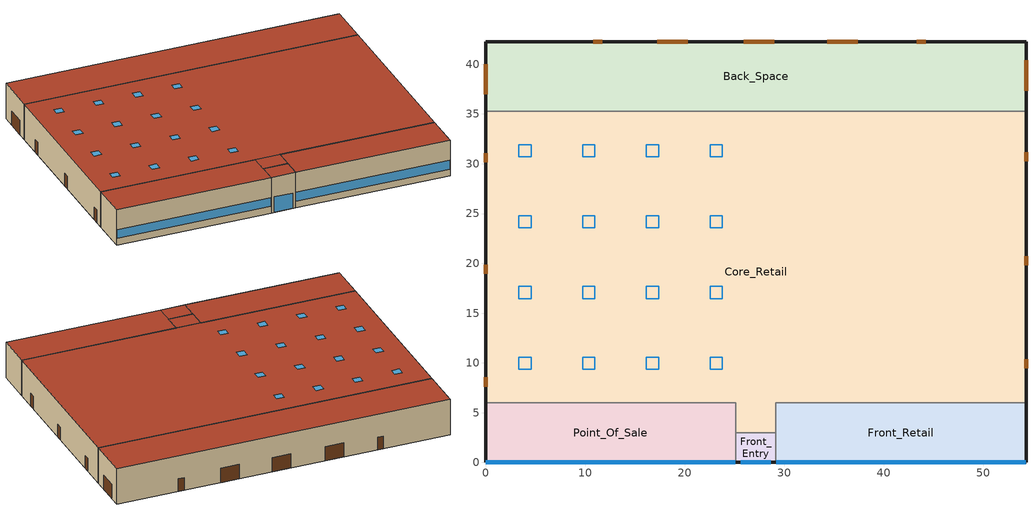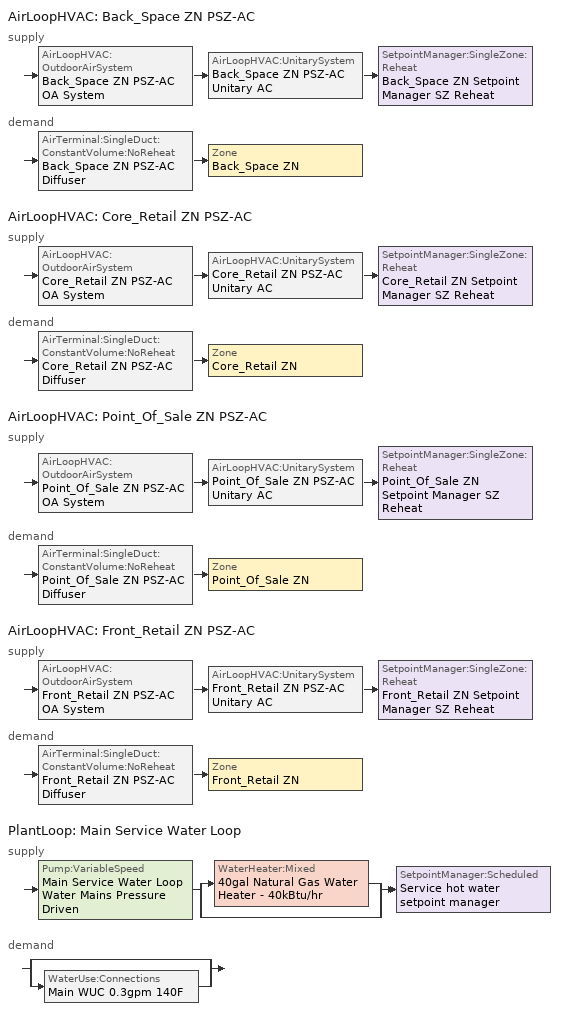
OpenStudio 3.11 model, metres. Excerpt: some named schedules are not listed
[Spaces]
Core_Retail
 floor ground (Foundation F 1.26W/m*K Perim 58.54m Area 1600.48m2): 54.27,35.27 54.27,6 29.14,6 29.14,3 25.14,3 25.14,6 0,6 0,35.27 z0
 wall outside: 54.27,6 54.27,35.27 / 0,35.27 0,6 z0:6.1
 wall to Back_Space: 54.27,35.27 0,35.27 z0:6.1
 wall to Front_Entry: 25.14,3 29.14,3 z0:6.1
 wall to Point_Of_Sale: 0,6 25.14,6 25.14,3 z0:6.1
 wall to Front_Retail: 29.14,3 29.14,6 54.27,6 z0:6.1
 door: 0,8.54 0,7.62 / 0,19.84 0,18.93 / 0,31.06 0,30.15 / 54.27,9.44 54.27,10.35 / 54.27,19.81 54.27,20.72 / 54.27,30.23 54.27,31.15 z0:2.13
 roof outside: 0,35.27 0,6 54.27,6 54.27,35.27 z6.1; 25.14,6 25.14,3 29.14,3 29.14,6 z6.1
 skylight: 23.78,16.46 23.78,17.68 22.56,17.68 22.56,16.46 z6.1; 4.57,30.7 4.57,31.92 3.35,31.92 3.35,30.7 z6.1; 4.57,9.35 4.57,10.57 3.35,10.57 3.35,9.35 z6.1; 4.57,16.46 4.57,17.68 3.35,17.68 3.35,16.46 z6.1; 17.37,16.46 17.37,17.68 16.15,17.68 16.15,16.46 z6.1; 17.37,30.7 17.37,31.92 16.15,31.92 16.15,30.7 z6.1; 17.37,23.58 17.37,24.8 16.15,24.8 16.15,23.58 z6.1; 4.57,23.58 4.57,24.8 3.35,24.8 3.35,23.58 z6.1; 17.37,9.35 17.37,10.57 16.15,10.57 16.15,9.35 z6.1; 10.97,23.58 10.97,24.8 9.75,24.8 9.75,23.58 z6.1; 10.97,9.35 10.97,10.57 9.75,10.57 9.75,9.35 z6.1; 23.78,23.58 23.78,24.8 22.56,24.8 22.56,23.58 z6.1; 23.78,30.7 23.78,31.92 22.56,31.92 22.56,30.7 z6.1; 10.97,16.46 10.97,17.68 9.75,17.68 9.75,16.46 z6.1; 23.78,9.35 23.78,10.57 22.56,10.57 22.56,9.35 z6.1; 10.97,30.7 10.97,31.92 9.75,31.92 9.75,30.7 z6.1
Back_Space
 floor ground (Foundation F 1.26W/m*K Perim 68.27m Area 379.89m2): 54.27,42.27 54.27,35.27 0,35.27 0,42.27 z0
 wall outside: 54.27,35.27 54.27,42.27 0,42.27 0,35.27 z0:6.1
 door: 44.21,42.27 43.3,42.27 / 11.75,42.27 10.83,42.27 z0:2.13; 54.27,37.32 54.27,40.36 / 37.36,42.27 34.31,42.27 / 28.98,42.27 25.93,42.27 / 20.31,42.27 17.26,42.27 / 0,40.01 0,36.96 z0:2.44
 roof outside: 54.27,35.27 54.27,42.27 0,42.27 0,35.27 z6.1
Front_Retail
 floor ground (Foundation F 1.26W/m*K Perim 31.14m Area 150.81m2): 54.27,6 54.27,0 29.14,0 29.14,6 z0
 wall outside: 29.14,0 54.27,0 54.27,6 z0:6.1
 wall to Front_Entry: 29.14,3 29.14,0 z0:6.1
 window: 29.19,0 54.22,0 z1.14:2.66
 roof outside: 54.27,0 54.27,6 29.14,6 29.14,0 z6.1
Point_Of_Sale
 floor ground (Foundation F 1.26W/m*K Perim 31.14m Area 150.81m2): 25.14,6 25.14,0 0,0 0,6 z0
 wall outside: 0,6 0,0 25.14,0 z0:6.1
 wall to Front_Entry: 25.14,0 25.14,3 z0:6.1
 window: 0.05,0 25.09,0 z1.14:2.66
 roof outside: 25.14,0 25.14,6 0,6 0,0 z6.1
Front_Entry
 floor ground (Foundation F 1.26W/m*K Perim 4.0m Area 12.0m2): 29.14,3 29.14,0 25.14,0 25.14,3 z0
 wall outside: 25.14,0 29.14,0 z0:6.1
 window: 25.64,0 28.64,0 z0.05:2.66
 roof outside: 29.14,0 29.14,3 25.14,3 25.14,0 z6.1
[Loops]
AirLoopHVAC 'Back_Space ZN PSZ-AC'
 supply: AirLoopHVAC:OutdoorAirSystem 'Back_Space ZN PSZ-AC OA System' > AirLoopHVAC:UnitarySystem 'Back_Space ZN PSZ-AC Unitary AC' > SetpointManager:SingleZone:Reheat 'Back_Space ZN Setpoint Manager SZ Reheat'
 demand: AirTerminal:SingleDuct:ConstantVolume:NoReheat 'Back_Space ZN PSZ-AC Diffuser' > Zone 'Back_Space ZN'
AirLoopHVAC 'Core_Retail ZN PSZ-AC'
 supply: AirLoopHVAC:OutdoorAirSystem 'Core_Retail ZN PSZ-AC OA System' > AirLoopHVAC:UnitarySystem 'Core_Retail ZN PSZ-AC Unitary AC' > SetpointManager:SingleZone:Reheat 'Core_Retail ZN Setpoint Manager SZ Reheat'
 demand: AirTerminal:SingleDuct:ConstantVolume:NoReheat 'Core_Retail ZN PSZ-AC Diffuser' > Zone 'Core_Retail ZN'
AirLoopHVAC 'Point_Of_Sale ZN PSZ-AC'
 supply: AirLoopHVAC:OutdoorAirSystem 'Point_Of_Sale ZN PSZ-AC OA System' > AirLoopHVAC:UnitarySystem 'Point_Of_Sale ZN PSZ-AC Unitary AC' > SetpointManager:SingleZone:Reheat 'Point_Of_Sale ZN Setpoint Manager SZ Reheat'
 demand: AirTerminal:SingleDuct:ConstantVolume:NoReheat 'Point_Of_Sale ZN PSZ-AC Diffuser' > Zone 'Point_Of_Sale ZN'
AirLoopHVAC 'Front_Retail ZN PSZ-AC'
 supply: AirLoopHVAC:OutdoorAirSystem 'Front_Retail ZN PSZ-AC OA System' > AirLoopHVAC:UnitarySystem 'Front_Retail ZN PSZ-AC Unitary AC' > SetpointManager:SingleZone:Reheat 'Front_Retail ZN Setpoint Manager SZ Reheat'
 demand: AirTerminal:SingleDuct:ConstantVolume:NoReheat 'Front_Retail ZN PSZ-AC Diffuser' > Zone 'Front_Retail ZN'
PlantLoop 'Main Service Water Loop'
 supply: Pump:VariableSpeed 'Main Service Water Loop Water Mains Pressure Driven' > split
  | WaterHeater:Mixed '40gal Natural Gas Water Heater - 40kBtu/hr'
  | bypass
  join > SetpointManager:Scheduled 'Service hot water setpoint manager'
 demand: split
  | bypass
  | WaterUse:Connections 'Main WUC 0.3gpm 140F'
[Site]
Denver-Aurora-Buckley AFB_CO_USA: Latitude {deg}=39.72; Longitude {deg}=-104.75; Time Zone {hr}=-7; Elevation {m}=1726; Terrain=City
[Building]
-RetailStandalone-ASHRAE 169-2013-5B created: 2026-02-20 09:49:48 -0700: North Axis {deg}=0; Default Construction Set=90.1-2010 - Retail - ASHRAE 169-2013-5B; Standards Number of Stories=1; Standards Number of Above Ground Stories=1; Standards Building Type=RetailStandalone
[SizingPeriod:DesignDay] Barometric Pressure {Pa}=82237; Rain Indicator=No; Snow Indicator=No; Day of Month=21; Daylight Saving Time Indicator=No; Humidity Condition Type=Wetbulb; Dry-Bulb Temperature Range Modifier Type=DefaultMultipliers
Name | Maximum Dry-Bulb Temperature {C} | Daily Dry-Bulb Temperature Range {deltaC} | Wind Speed {m/s} | Wind Direction {deg} | Month | Day Type | Wetbulb or DewPoint at Maximum Dry-Bulb {C} | Solar Model Indicator | ASHRAE Clear Sky Optical Depth for Beam Irradiance | ASHRAE Clear Sky Optical Depth for Diffuse Irradiance | Sky Clearness
Denver-Aurora-Buckley.AFB_CO_USA Ann Clg .4% Condns DB=>MWB | 33.9 | 14.8 | 3.6 | 30 | 7 | SummerDesignDay | 15 | ASHRAETau | 0.423 | 2.02
Denver-Aurora-Buckley.AFB_CO_USA Ann Clg .4% Condns WB=>MDB | 26.3 | 14.8 | 3.6 | 30 | 7 | SummerDesignDay | 17.9 | ASHRAETau | 0.423 | 2.02
Denver-Aurora-Buckley.AFB_CO_USA Ann Htg 99.6% Condns DB | -17.9 | 0 | 2.5 | 180 | 12 | WinterDesignDay | -17.9 | ASHRAEClearSky |  |  | 0
[ClimateZones]
Climate Zone Institution Name 1=ASHRAE; Climate Zone Document Name 1=ANSI/ASHRAE Standard 169; Climate Zone Document Year 1=2006; Climate Zone Value 1=5B
[Site:WaterMainsTemperature]
Calculation Method=Correlation; Annual Average Outdoor Air Temperature {C}=9.95; Maximum Difference In Monthly Average Outdoor Air Temperatures {deltaC}=23.7; Temperature Multiplier=1; Temperature Offset {deltaC}=0
[Site:GroundTemperature:Shallow]
-0.7, 1.3, 5.2, 8.9, 16, 19.7, 20.7, 18.8, 14.5, 9.1, 3.7, 0.2
[Site:GroundTemperature:Deep]
4.9, 4.6, 5.6, 7, 10.5, 13.2, 14.9, 15.4, 14.3, 12.1, 9.2, 6.7
[Site:GroundTemperature:FCfactorMethod]
January Ground Temperature {C}=7.1; February Ground Temperature {C}=3; March Ground Temperature {C}=-1; April Ground Temperature {C}=0.8; May Ground Temperature {C}=-0.2; June Ground Temperature {C}=4.8; July Ground Temperature {C}=6.1; August Ground Temperature {C}=13.7; September Ground Temperature {C}=22.2; October Ground Temperature {C}=22.7; November Ground Temperature {C}=21.7; December Ground Temperature {C}=18.5
[Material:NoMass] Thermal Absorptance=0.9; Solar Absorptance=0.7
Name | Roughness | Thermal Resistance {m2-K/W} | Visible Absorptance
CP02 CARPET PAD | VeryRough | 0.21648 | 0.8
Typical Insulation R-10.94 | Smooth | 1.92744 | 0.7
Typical Carpet Pad | Smooth | 0.21648 | 0.8
Typical Insulation R-8.72 | Smooth | 1.53614 | 0.7
Typical Insulation R-19.72 | Smooth | 3.4722 | 0.7
Typical Insulation R-0.58 | Smooth | 0.101875 | 0.7
Typical Insulation R-1.15 | Smooth | 0.202527 | 0.7
[Material]
Name | Roughness | Thickness {m} | Conductivity {W/m-K} | Density {kg/m3} | Specific Heat {J/kg-K} | Thermal Absorptance | Solar Absorptance | Visible Absorptance
100mm Normalweight concrete floor | MediumSmooth | 0.1016 | 2.31 | 2322 | 832
G01 13mm gypsum board | Smooth | 0.0127 | 0.16 | 800 | 1090 | 0.9 | 0.7 | 0.5
4 in. Normalweight Concrete Floor | MediumRough | 0.1016 | 2.31 | 2322 | 832 | 0.9 | 0.7 | 0.7
1IN Stucco | Smooth | 0.0253 | 0.6918 | 1858 | 837 | 0.9 | 0.7 | 0.92
8IN CONCRETE HW RefBldg | Rough | 0.2032 | 1.311 | 2240 | 836.8 | 0.9 | 0.7 | 0.7
1/2IN Gypsum | Smooth | 0.0127 | 0.16 | 784.9 | 830 | 0.9 | 0.4 | 0.4
Roof Membrane | VeryRough | 0.0095 | 0.16 | 1121.29 | 1460 | 0.9 | 0.7 | 0.7
Metal Roof Surface; F08 Metal surface | Smooth | 0.0008 | 45.28 | 7824 | 500 | 0.9 | 0.7 | 0.7
6 in. Normalweight Concrete Floor | MediumRough | 0.1524 | 2.31 | 2322 | 832 | 0.9 | 0.7 | 0.7
8 in. Concrete Block Basement Wall | MediumRough | 0.2032 | 1.326 | 1842 | 912 | 0.9 | 0.7 | 0.7
G05 25mm wood | MediumSmooth | 0.0254 | 0.15 | 608 | 1630 | 0.9 | 0.5 | 0.5
Std Wood 6inch | MediumSmooth | 0.15 | 0.12 | 540 | 1210 | 0.9 | 0.7 | 0.7
[Construction]
Typical Insulated Exterior Mass Floor R-13.51: Typical Insulation R-10.94, 4 in. Normalweight Concrete Floor, Typical Carpet Pad
Typical Insulated Exterior Mass Wall R-11.11: 1IN Stucco, 8IN CONCRETE HW RefBldg, Typical Insulation R-8.72, 1/2IN Gypsum
Typical IEAD Roof R-20.83: Roof Membrane, Typical Insulation R-19.72, Metal Roof Surface
Typical Interior Floor: 100mm Normalweight concrete floor, CP02 CARPET PAD
Typical Interior Wall: G01 13mm gypsum board, G01 13mm gypsum board
Typical Interior Ceiling: CP02 CARPET PAD, 100mm Normalweight concrete floor
Typical Insulated Carpeted 6in Slab Floor: 6 in. Normalweight Concrete Floor, Typical Carpet Pad
Typical Insulated Basement Mass Wall: 8 in. Concrete Block Basement Wall
U 0.55 SHGC 0.4 Simple Glazing: U 0.55 SHGC 0.4 Simple Glazing
Typical Insulated Metal Door R-1.43: F08 Metal surface, Typical Insulation R-0.58
U 0.8 SHGC 0.4 Simple Glazing: U 0.8 SHGC 0.4 Simple Glazing
Typical Overhead Door R-2.0: Typical Insulation R-1.15
U 1.17 SHGC 0.49 Simple Glazing: U 1.17 SHGC 0.49 Simple Glazing
Typical Interior Window: Clear 3mm
Typical Interior Door; Typical Interior Partition: G05 25mm wood
InteriorFurnishings: Std Wood 6inch
[Construction:FfactorGroundFloor] F-Factor {W/m-K}=1.26344
Name | Area {m2} | PerimeterExposed {m}
Foundation F 1.26W/m*K Perim 4.0m Area 12.0m2 | 12 | 4
Foundation F 1.26W/m*K Perim 31.14m Area 150.81m2 | 150.81 | 31.135
Foundation F 1.26W/m*K Perim 68.27m Area 379.89m2 | 379.89 | 68.27
Foundation F 1.26W/m*K Perim 58.54m Area 1600.48m2 | 1600.48 | 58.54
[DefaultConstructionSet]
90.1-2010 - Retail - ASHRAE 169-2013-5B: Default Exterior Surface Constructions=Default Surface Constructions 1; Default Interior Surface Constructions=Default Surface Constructions 2; Default Ground Contact Surface Constructions=Default Surface Constructions 3; Default Exterior SubSurface Constructions=Default Sub Surface Constructions 1; Default Interior SubSurface Constructions=Default Sub Surface Constructions 2; Interior Partition Construction=Typical Interior Partition
[DefaultSurfaceConstructions]
Name | Floor Construction | Wall Construction | Roof Ceiling Construction
Default Surface Constructions 1 | Typical Insulated Exterior Mass Floor R-13.51 | Typical Insulated Exterior Mass Wall R-11.11 | Typical IEAD Roof R-20.83
Default Surface Constructions 2 | Typical Interior Floor | Typical Interior Wall | Typical Interior Ceiling
Default Surface Constructions 3 | Typical Insulated Carpeted 6in Slab Floor | Typical Insulated Basement Mass Wall
[DefaultSubSurfaceConstructions]
Name | Fixed Window Construction | Operable Window Construction | Door Construction | Glass Door Construction | Overhead Door Construction | Skylight Construction | Tubular Daylight Dome Construction | Tubular Daylight Diffuser Construction
Default Sub Surface Constructions 1 | U 0.55 SHGC 0.4 Simple Glazing | U 0.55 SHGC 0.4 Simple Glazing | Typical Insulated Metal Door R-1.43 | U 0.8 SHGC 0.4 Simple Glazing | Typical Overhead Door R-2.0 | U 1.17 SHGC 0.49 Simple Glazing | Typical Interior Window | Typical Interior Window
Default Sub Surface Constructions 2 | Typical Interior Window | Typical Interior Window | Typical Interior Door
[WindowMaterial:SimpleGlazingSystem] Visible Transmittance=0.81
Name | U-Factor {W/m2-K} | Solar Heat Gain Coefficient
U 0.55 SHGC 0.4 Simple Glazing | 3.12304 | 0.4
U 0.8 SHGC 0.4 Simple Glazing | 4.54261 | 0.4
U 1.17 SHGC 0.49 Simple Glazing | 6.64357 | 0.49
[WindowMaterial:Glazing]
Clear 3mm: Optical Data Type=SpectralAverage; Thickness {m}=0.003; Solar Transmittance at Normal Incidence=0.837; Front Side Solar Reflectance at Normal Incidence=0.075; Back Side Solar Reflectance at Normal Incidence=0.075; Visible Transmittance at Normal Incidence=0.898; Front Side Visible Reflectance at Normal Incidence=0.081; Back Side Visible Reflectance at Normal Incidence=0.081; Infrared Transmittance at Normal Incidence=0; Front Side Infrared Hemispherical Emissivity=0.84; Back Side Infrared Hemispherical Emissivity=0.84; Conductivity {W/m-K}=0.9; Dirt Correction Factor for Solar and Visible Transmittance=1; Solar Diffusing=No
[Space] Building Story=Building Story 1; Part of Total Floor Area=Yes
Name | Space Type | Thermal Zone
Core_Retail | Retail Retail | Core_Retail ZN
Back_Space | Retail Back_Space | Back_Space ZN
Front_Retail | Retail Retail | Front_Retail ZN
Point_Of_Sale | Retail Point_of_Sale | Point_Of_Sale ZN
Front_Entry | Retail Entry | Front_Entry ZN
[BuildingStory]
Building Story 1: Nominal Z Coordinate {m}=0
[SpaceType] Standards Building Type=Retail
Name | Default Schedule Set | Design Specification Outdoor Air Object | Standards Space Type
Retail Back_Space | Retail Back_Space Schedule Set | Retail Back_Space Ventilation | Back_Space
Retail Entry | Retail Entry Schedule Set | Retail Entry Ventilation | Entry
Retail Point_of_Sale | Retail Point_of_Sale Schedule Set | Retail Point_of_Sale Ventilation | Point_of_Sale
Retail Retail | Retail Retail Schedule Set | Retail Retail Ventilation | Retail
[People:Definition] Number of People Calculation Method=People/Area; People per Space Floor Area {person/m2}=0.161459; Fraction Radiant=0.3; Thermal Comfort Model Type 1=AdaptiveASH55
Retail Back_Space People Definition; Retail Point_of_Sale People Definition; Retail Retail People Definition
[People] Work Efficiency Schedule=Work Efficiency Schedule; Clothing Insulation Calculation Method=ClothingInsulationSchedule; Clothing Insulation Schedule=Clothing Schedule; Air Velocity Schedule=Air Velocity Schedule; Multiplier=1
Name | People Definition | Space or SpaceType
Retail Back_Space People | Retail Back_Space People Definition | Retail Back_Space
Retail Point_of_Sale People | Retail Point_of_Sale People Definition | Retail Point_of_Sale
Retail Retail People | Retail Retail People Definition | Retail Retail
[Lights:Definition] Design Level Calculation Method=Watts/Area; Fraction Radiant=0.7; Fraction Visible=0.2; Return Air Fraction=0
Name | Watts per Space Floor Area {W/m2}
Retail Back_Space Lights Definition | 6.78126
Retail Entry Lights Definition | 9.68752
Retail Point_of_Sale Lights Definition; Retail Retail Lights Definition | 18.0834
[Lights] Fraction Replaceable=1
Name | Lights Definition | Space or SpaceType
Retail Back_Space Lights | Retail Back_Space Lights Definition | Retail Back_Space
Retail Entry Lights | Retail Entry Lights Definition | Retail Entry
Retail Point_of_Sale Lights | Retail Point_of_Sale Lights Definition | Retail Point_of_Sale
Retail Retail Lights | Retail Retail Lights Definition | Retail Retail
[ElectricEquipment:Definition] Design Level Calculation Method=Watts/Area; Fraction Latent=0; Fraction Radiant=0.5; Fraction Lost=0
Name | Watts per Space Floor Area {W/m2}
Retail Back_Space Elec Equip Definition | 8.07293
Retail Entry Elec Equip Definition; Retail Retail Elec Equip Definition | 3.22917
Retail Point_of_Sale Elec Equip Definition | 21.5278
[ElectricEquipment]
Name | Electric Equipment Definition | Space or SpaceType
Retail Back_Space Elec Equip | Retail Back_Space Elec Equip Definition | Retail Back_Space
Retail Entry Elec Equip | Retail Entry Elec Equip Definition | Retail Entry
Retail Point_of_Sale Elec Equip | Retail Point_of_Sale Elec Equip Definition | Retail Point_of_Sale
Retail Retail Elec Equip | Retail Retail Elec Equip Definition | Retail Retail
[DesignSpecification:OutdoorAir] Outdoor Air Method=Sum; Outdoor Air Flow per Floor Area {m3/s-m2}=0.0006096
Name | Outdoor Air Flow per Person {m3/s-person}
Retail Back_Space Ventilation
Retail Entry Ventilation; Retail Point_of_Sale Ventilation; Retail Retail Ventilation | 0.00353961
[DefaultScheduleSet] Number of People Schedule=RetailStandalone BLDG_OCC_SCH_2010; People Activity Level Schedule=RetailStandalone ACTIVITY_SCH; Electric Equipment Schedule=RetailStandalone BLDG_EQUIP_SCH
Name | Lighting Schedule
Retail Back_Space Schedule Set | RetailStandalone BLDG_LIGHT_BACK_SCH
Retail Entry Schedule Set | RetailStandalone BLDG_LIGHT_ENTRY_SCH
Retail Point_of_Sale Schedule Set; Retail Retail Schedule Set | RetailStandalone BLDG_LIGHT_SCH
[ThermostatSetpoint:DualSetpoint] Heating Setpoint Temperature Schedule=RetailStandalone HTGSETP_SCH_NO_OPTIMUM
Name | Cooling Setpoint Temperature Schedule
Retail Back_Space Thermostat 1; Retail Retail Thermostat 1; Retail Retail Thermostat 2; Retail Point_of_Sale Thermostat 1 | RetailStandalone CLGSETP_SCH_NO_SETBACK
Retail Entry Thermostat 1 | RetailStandalone FRONT_ENTRY_COOLING
[SpaceInfiltration:DesignFlowRate] Velocity Term Coefficient=0; Density Basis=Outdoor
Name | Space or SpaceType | Schedule | Design Flow Rate Calculation Method | Flow per Exterior Surface Area {m3/s-m2} | Constant Term Coefficient | Temperature Term Coefficient | Velocity Squared Term Coefficient | Design Flow Rate {m3/s}
Front_Entry HVAC On Infiltration | Front_Entry | Infiltration HVAC On Schedule | Flow/ExteriorArea | 0.000570329 | -0.0441 | 0.0066 | 0.0376
Front_Entry HVAC Off Infiltration | Front_Entry | Infiltration HVAC Off Schedule | Flow/ExteriorArea | 0.000570329 | 0 | 0.01 | 0.0493
Point_Of_Sale HVAC On Infiltration | Point_Of_Sale | Infiltration HVAC On Schedule | Flow/ExteriorArea | 0.000570329 | -0.0441 | 0.0066 | 0.0376
Point_Of_Sale HVAC Off Infiltration | Point_Of_Sale | Infiltration HVAC Off Schedule | Flow/ExteriorArea | 0.000570329 | 0 | 0.01 | 0.0493
Front_Retail HVAC On Infiltration | Front_Retail | Infiltration HVAC On Schedule | Flow/ExteriorArea | 0.000570329 | -0.0441 | 0.0066 | 0.0376
Front_Retail HVAC Off Infiltration | Front_Retail | Infiltration HVAC Off Schedule | Flow/ExteriorArea | 0.000570329 | 0 | 0.01 | 0.0493
Back_Space HVAC On Infiltration | Back_Space | Infiltration HVAC On Schedule | Flow/ExteriorArea | 0.000570329 | -0.0441 | 0.0066 | 0.0376
Back_Space HVAC Off Infiltration | Back_Space | Infiltration HVAC Off Schedule | Flow/ExteriorArea | 0.000570329 | 0 | 0.01 | 0.0493
Core_Retail HVAC On Infiltration | Core_Retail | Infiltration HVAC On Schedule | Flow/ExteriorArea | 0.000570329 | -0.0441 | 0.0066 | 0.0376
Core_Retail HVAC Off Infiltration | Core_Retail | Infiltration HVAC Off Schedule | Flow/ExteriorArea | 0.000570329 | 0 | 0.01 | 0.0493
Entry door Infiltration | Front_Entry | RetailStandalone INFIL_Door_Opening_SCH_2013 | Flow/Space |  | 1 | 0 | 0 | 0.937287
[ThermalZone] Use Ideal Air Loads=No
Name | Thermostat
Back_Space ZN | Retail Back_Space Thermostat 1
Core_Retail ZN | Retail Retail Thermostat 1
Front_Entry ZN | Retail Entry Thermostat 1
Front_Retail ZN | Retail Retail Thermostat 2
Point_Of_Sale ZN | Retail Point_of_Sale Thermostat 1
[Sizing:Zone] Zone Cooling Design Supply Air Temperature Input Method=SupplyAirTemperature; Zone Cooling Design Supply Air Temperature Difference {deltaC}=11.11; Zone Heating Design Supply Air Temperature Input Method=SupplyAirTemperature; Zone Heating Design Supply Air Temperature {C}=50; Zone Heating Design Supply Air Temperature Difference {deltaC}=11.11; Zone Cooling Design Supply Air Humidity Ratio {kg-H2O/kg-air}=0.0085; Zone Heating Design Supply Air Humidity Ratio {kg-H2O/kg-air}=0.008; Cooling Design Air Flow Method=DesignDay; Heating Design Air Flow Method=DesignDay; Heating Maximum Air Flow Fraction=1; Account for Dedicated Outdoor Air System=No; Dedicated Outdoor Air System Control Strategy=NeutralSupplyAir; Dedicated Outdoor Air Low Setpoint Temperature for Design {C}=autosize; Dedicated Outdoor Air High Setpoint Temperature for Design {C}=autosize; Zone Load Sizing Method=Sensible Load Only No Latent Load; Zone Latent Cooling Design Supply Air Humidity Ratio Input Method=HumidityRatioDifference; Zone Cooling Design Supply Air Humidity Ratio Difference {kgWater/kgDryAir}=0.005; Zone Latent Heating Design Supply Air Humidity Ratio Input Method=HumidityRatioDifference; Zone Humidification Design Supply Air Humidity Ratio Difference {kgWater/kgDryAir}=0.005; Sizing Option=Coincident; Heating Coil Sizing Method=None; Maximum Heating Capacity To Cooling Load Sizing Ratio {W/W}=1
Name | Zone Cooling Design Supply Air Temperature {C}
Back_Space ZN; Core_Retail ZN; Front_Retail ZN; Point_Of_Sale ZN | 12.7778
Front_Entry ZN | 14
[Zone equipment]
Back_Space ZN: Back_Space ZN PSZ-AC Diffuser
Core_Retail ZN: Core_Retail ZN PSZ-AC Diffuser
Front_Entry ZN: Front_Entry ZN Unit Heater
Front_Retail ZN: Front_Retail ZN PSZ-AC Diffuser
Point_Of_Sale ZN: Point_Of_Sale ZN PSZ-AC Diffuser
[AirLoopHVAC] Availability Schedule=RetailStandalone HVACOperationSchd; Design Supply Air Flow Rate {m3/s}=autosize; Design Return Air Flow Fraction of Supply Air Flow=1
Back_Space ZN PSZ-AC; Core_Retail ZN PSZ-AC; Point_Of_Sale ZN PSZ-AC; Front_Retail ZN PSZ-AC
[Sizing:System] Type of Load to Size On=Sensible; Design Outdoor Air Flow Rate {m3/s}=Autosize; Central Heating Maximum System Air Flow Ratio=1; Preheat Design Temperature {C}=7.22222; Preheat Design Humidity Ratio {kg-H2O/kg-Air}=0.008; Precool Design Temperature {C}=12.7778; Precool Design Humidity Ratio {kg-H2O/kg-Air}=0.008; Central Cooling Design Supply Air Temperature {C}=12.7778; Central Heating Design Supply Air Temperature {C}=50; Sizing Option=Coincident; 100% Outdoor Air in Cooling=No; 100% Outdoor Air in Heating=No; Central Cooling Design Supply Air Humidity Ratio {kg-H2O/kg-Air}=0.0085; Central Heating Design Supply Air Humidity Ratio {kg-H2O/kg-Air}=0.008; Cooling Design Air Flow Method=DesignDay; Heating Design Air Flow Method=DesignDay; System Outdoor Air Method=ZoneSum; Zone Maximum Outdoor Air Fraction=1; Cooling Supply Air Flow Rate Per Floor Area {m3/s-m2}=0.00996765; Cooling Fraction of Autosized Cooling Supply Air Flow Rate=1; Cooling Supply Air Flow Rate Per Unit Cooling Capacity {m3/s-W}=3.94755e-05; Heating Supply Air Flow Rate Per Floor Area {m3/s-m2}=0.00996765; Heating Fraction of Autosized Heating Supply Air Flow Rate=1; Heating Fraction of Autosized Cooling Supply Air Flow Rate=1; Heating Supply Air Flow Rate Per Unit Heating Capacity {m3/s-W}=3.15882e-05; Cooling Design Capacity Method=CoolingDesignCapacity; Cooling Design Capacity {W}=autosize; Cooling Design Capacity Per Floor Area {W/m2}=234.7; Fraction of Autosized Cooling Design Capacity=1; Heating Design Capacity Method=HeatingDesignCapacity; Heating Design Capacity {W}=autosize; Heating Design Capacity Per Floor Area {W/m2}=157; Fraction of Autosized Heating Design Capacity=1; Central Cooling Capacity Control Method=OnOff; Occupant Diversity=autosize; Heating Coil Sizing Method=None; Maximum Heating Capacity To Cooling Capacity Sizing Ratio {W/W}=1
Back_Space ZN PSZ-AC; Core_Retail ZN PSZ-AC; Point_Of_Sale ZN PSZ-AC; Front_Retail ZN PSZ-AC
[SetpointManager:SingleZone:Reheat] Minimum Supply Air Temperature {C}=12.7778; Maximum Supply Air Temperature {C}=50
Name | Control Zone
Back_Space ZN Setpoint Manager SZ Reheat | Back_Space ZN
Core_Retail ZN Setpoint Manager SZ Reheat | Core_Retail ZN
Point_Of_Sale ZN Setpoint Manager SZ Reheat | Point_Of_Sale ZN
Front_Retail ZN Setpoint Manager SZ Reheat | Front_Retail ZN
[Coil:Heating:Gas] Gas Burner Efficiency=0.8; Nominal Capacity {W}=AutoSize; On Cycle Parasitic Electric Load {W}=0; Off Cycle Parasitic Gas Load {W}=0
Name | Availability Schedule
Back_Space ZN PSZ-AC Gas Htg Coil; Core_Retail ZN PSZ-AC Gas Htg Coil; Point_Of_Sale ZN PSZ-AC Gas Htg Coil; Front_Retail ZN PSZ-AC Gas Htg Coil | Always On Discrete
Front_Entry ZN UnitHeater Gas Htg Coil | RetailStandalone FrontEntry_FanSched
[Coil:Heating:Electric] Availability Schedule=Always Off Discrete; Efficiency=1; Nominal Capacity {W}=0
Back_Space ZN PSZ-AC No Heat; Core_Retail ZN PSZ-AC No Heat; Point_Of_Sale ZN PSZ-AC No Heat; Front_Retail ZN PSZ-AC No Heat
[Coil:Cooling:DX:TwoSpeed] Availability Schedule=Always On Discrete; Rated High Speed Total Cooling Capacity {W}=Autosize; Rated High Speed Sensible Heat Ratio=Autosize; Rated High Speed COP {W/W}=3; Rated High Speed Air Flow Rate {m3/s}=Autosize; Rated High Speed Evaporator Fan Power Per Volume Flow Rate 2017 {W/(m3/s)}=773.3; Rated High Speed Evaporator Fan Power Per Volume Flow Rate 2023 {W/(m3/s)}=934.4; Unit Internal Static Air Pressure {Pa}=773.3; Rated Low Speed Total Cooling Capacity {W}=Autosize; Rated Low Speed Sensible Heat Ratio=0.69; Rated Low Speed COP {W/W}=3; Rated Low Speed Air Flow Rate {m3/s}=Autosize; Rated Low Speed Evaporator Fan Power Per Volume Flow Rate 2017 {W/(m3/s)}=773.3; Rated Low Speed Evaporator Fan Power Per Volume Flow Rate 2023 {W/(m3/s)}=934.4; Condenser Type=AirCooled; Minimum Outdoor Dry-Bulb Temperature for Compressor Operation {C}=-25; High Speed Evaporative Condenser Effectiveness=0.9; High Speed Evaporative Condenser Air Flow Rate {m3/s}=Autosize; High Speed Evaporative Condenser Pump Rated Power Consumption {W}=Autosize; Low Speed Evaporative Condenser Effectiveness=0.9; Low Speed Evaporative Condenser Air Flow Rate {m3/s}=Autosize; Low Speed Evaporative Condenser Pump Rated Power Consumption {W}=Autosize; Basin Heater Capacity {W/K}=10; Basin Heater Setpoint Temperature {C}=2
Name | Total Cooling Capacity Function of Temperature Curve | Total Cooling Capacity Function of Flow Fraction Curve | Energy Input Ratio Function of Temperature Curve | Energy Input Ratio Function of Flow Fraction Curve | Part Load Fraction Correlation Curve | Low Speed Total Cooling Capacity Function of Temperature Curve | Low Speed Energy Input Ratio Function of Temperature Curve
Back_Space ZN PSZ-AC 2spd DX AC Clg Coil | Curve Biquadratic 5 | Curve Quadratic 4 | Curve Biquadratic 6 | Curve Quadratic 5 | Curve Quadratic 6 | Curve Biquadratic 7 | Curve Biquadratic 8
Core_Retail ZN PSZ-AC 2spd DX AC Clg Coil | Curve Biquadratic 13 | Curve Quadratic 10 | Curve Biquadratic 14 | Curve Quadratic 11 | Curve Quadratic 12 | Curve Biquadratic 15 | Curve Biquadratic 16
Point_Of_Sale ZN PSZ-AC 2spd DX AC Clg Coil | Curve Biquadratic 21 | Curve Quadratic 16 | Curve Biquadratic 22 | Curve Quadratic 17 | Curve Quadratic 18 | Curve Biquadratic 23 | Curve Biquadratic 24
Front_Retail ZN PSZ-AC 2spd DX AC Clg Coil | Curve Biquadratic 29 | Curve Quadratic 22 | Curve Biquadratic 30 | Curve Quadratic 23 | Curve Quadratic 24 | Curve Biquadratic 31 | Curve Biquadratic 32
[Fan:OnOff] Availability Schedule=Always On Discrete; Fan Total Efficiency=0.54; Pressure Rise {Pa}=622.722; Maximum Flow Rate {m3/s}=autosize; Motor Efficiency=0.9; Motor In Airstream Fraction=1
Name | Fan Power Ratio Function of Speed Ratio Curve | Fan Efficiency Ratio Function of Speed Ratio Curve
Back_Space ZN PSZ-AC Fan | Fan On Off Power Curve | Fan On Off Efficiency Curve
Core_Retail ZN PSZ-AC Fan | Fan On Off Power Curve 1 | Fan On Off Efficiency Curve 1
Point_Of_Sale ZN PSZ-AC Fan | Fan On Off Power Curve 2 | Fan On Off Efficiency Curve 2
Front_Retail ZN PSZ-AC Fan | Fan On Off Power Curve 3 | Fan On Off Efficiency Curve 3
[AirLoopHVAC:UnitarySystem] Control Type=Load; Dehumidification Control Type=None; Availability Schedule=RetailStandalone HVACOperationSchd; Fan Placement=DrawThrough; Supply Air Fan Operating Mode Schedule=RetailStandalone HVACOperationSchd; DX Heating Coil Sizing Ratio=1; Use DOAS DX Cooling Coil=No; DOAS DX Cooling Coil Leaving Minimum Air Temperature {C}=2; Latent Load Control=SensibleOnlyLoadControl; Supply Air Flow Rate Method During Cooling Operation=SupplyAirFlowRate; Supply Air Flow Rate During Cooling Operation {m3/s}=Autosize; Supply Air Flow Rate Method During Heating Operation=SupplyAirFlowRate; Supply Air Flow Rate During Heating Operation {m3/s}=Autosize; Supply Air Flow Rate Method When No Cooling or Heating is Required=None; No Load Supply Air Flow Rate Control Set To Low Speed=Yes; Maximum Supply Air Temperature {C}=80; Maximum Outdoor Dry-Bulb Temperature for Supplemental Heater Operation {C}=21; Ancilliary On-Cycle Electric Power {W}=0; Ancilliary Off-Cycle Electric Power {W}=0
Name | Controlling Zone or Thermostat Location | Supply Fan | Heating Coil | Cooling Coil | Supplemental Heating Coil
Back_Space ZN PSZ-AC Unitary AC | Back_Space ZN | Back_Space ZN PSZ-AC Fan | Back_Space ZN PSZ-AC Gas Htg Coil | Back_Space ZN PSZ-AC 2spd DX AC Clg Coil | Back_Space ZN PSZ-AC No Heat
Core_Retail ZN PSZ-AC Unitary AC | Core_Retail ZN | Core_Retail ZN PSZ-AC Fan | Core_Retail ZN PSZ-AC Gas Htg Coil | Core_Retail ZN PSZ-AC 2spd DX AC Clg Coil | Core_Retail ZN PSZ-AC No Heat
Point_Of_Sale ZN PSZ-AC Unitary AC | Point_Of_Sale ZN | Point_Of_Sale ZN PSZ-AC Fan | Point_Of_Sale ZN PSZ-AC Gas Htg Coil | Point_Of_Sale ZN PSZ-AC 2spd DX AC Clg Coil | Point_Of_Sale ZN PSZ-AC No Heat
Front_Retail ZN PSZ-AC Unitary AC | Front_Retail ZN | Front_Retail ZN PSZ-AC Fan | Front_Retail ZN PSZ-AC Gas Htg Coil | Front_Retail ZN PSZ-AC 2spd DX AC Clg Coil | Front_Retail ZN PSZ-AC No Heat
[Controller:OutdoorAir] Minimum Outdoor Air Flow Rate {m3/s}=autosize; Maximum Outdoor Air Flow Rate {m3/s}=Autosize; Economizer Control Type=NoEconomizer; Economizer Control Action Type=ModulateFlow; Economizer Maximum Limit Dry-Bulb Temperature {C}=28; Economizer Maximum Limit Enthalpy {J/kg}=64000; Lockout Type=NoLockout; Minimum Limit Type=FixedMinimum; Minimum Outdoor Air Schedule=RetailStandalone MinOA_MotorizedDamper_Sched; High Humidity Control=No; High Humidity Outdoor Air Flow Ratio=1; Control High Indoor Humidity Based on Outdoor Humidity Ratio=Yes; Heat Recovery Bypass Control Type=BypassWhenWithinEconomizerLimits; Economizer Operation Staging=InterlockedWithMechanicalCooling
Name | Controller Mechanical Ventilation
Back_Space ZN PSZ-AC OA System Controller | Controller Mechanical Ventilation 1
Core_Retail ZN PSZ-AC OA System Controller | Controller Mechanical Ventilation 2
Point_Of_Sale ZN PSZ-AC OA System Controller | Controller Mechanical Ventilation 3
Front_Retail ZN PSZ-AC OA System Controller | Controller Mechanical Ventilation 4
[Controller:MechanicalVentilation] Availability Schedule=Always On Discrete
Controller Mechanical Ventilation 1; Controller Mechanical Ventilation 2; Controller Mechanical Ventilation 3; Controller Mechanical Ventilation 4
[AirLoopHVAC:OutdoorAirSystem]
Name | Controller
Back_Space ZN PSZ-AC OA System | Back_Space ZN PSZ-AC OA System Controller
Core_Retail ZN PSZ-AC OA System | Core_Retail ZN PSZ-AC OA System Controller
Point_Of_Sale ZN PSZ-AC OA System | Point_Of_Sale ZN PSZ-AC OA System Controller
Front_Retail ZN PSZ-AC OA System | Front_Retail ZN PSZ-AC OA System Controller
[AvailabilityManager:NightCycle] Applicability Schedule=Always On Discrete; Control Type=CycleOnAny; Thermostat Tolerance {deltaC}=1; Cycling Run Time {s}=1800
Availability Manager Night Cycle 1; Availability Manager Night Cycle 2; Availability Manager Night Cycle 3; Availability Manager Night Cycle 4
[AirTerminal:SingleDuct:ConstantVolume:NoReheat] Availability Schedule=Always On Discrete; Maximum Air Flow Rate {m3/s}=AutoSize
Back_Space ZN PSZ-AC Diffuser; Core_Retail ZN PSZ-AC Diffuser; Point_Of_Sale ZN PSZ-AC Diffuser; Front_Retail ZN PSZ-AC Diffuser
[Fan:ConstantVolume]
Front_Entry ZN UnitHeater Fan: Availability Schedule=RetailStandalone FrontEntry_FanSched; Fan Total Efficiency=0.53625; Pressure Rise {Pa}=49.8178; Maximum Flow Rate {m3/s}=AutoSize; Motor Efficiency=0.825; Motor In Airstream Fraction=1
[ZoneHVAC:UnitHeater]
Front_Entry ZN Unit Heater: Availability Schedule=RetailStandalone FrontEntry_FanSched; Supply Air Fan=Front_Entry ZN UnitHeater Fan; Maximum Supply Air Flow Rate {m3/s}=autosize; Fan Control Type=OnOff; Heating Coil=Front_Entry ZN UnitHeater Gas Htg Coil; Maximum Hot Water Flow Rate {m3/s}=autosize; Minimum Hot Water Flow Rate {m3/s}=0; Heating Convergence Tolerance=0.001
[InternalMass:Definition]
Internal Mass Definition 1: Construction=InteriorFurnishings; Design Level Calculation Method=SurfaceArea/Area; Surface Area per Space Floor Area=2
[InternalMass] Internal Mass Definition=Internal Mass Definition 1; Multiplier=1
Name | Space or SpaceType
Point_Of_Sale Mass | Point_Of_Sale
Front_Retail Mass | Front_Retail
Back_Space Mass | Back_Space
Core_Retail Mass | Core_Retail
[PlantLoop]
Main Service Water Loop: Glycol Concentration=0; Maximum Loop Temperature {C}=60; Minimum Loop Temperature {C}=51.6667; Plant Loop Volume {m3}=Autocalculate; Load Distribution Scheme=Optimal
[Sizing:Plant]
Main Service Water Loop: Loop Type=Heating; Design Loop Exit Temperature {C}=60; Loop Design Temperature Difference {deltaC}=5; Sizing Option=NonCoincident; Zone Timesteps in Averaging Window=1; Coincident Sizing Factor Mode=None
[SetpointManager:Scheduled]
Service hot water setpoint manager: Control Variable=Temperature; Schedule=Service Water Loop Temp - 140F
[Pump:VariableSpeed]
Main Service Water Loop Water Mains Pressure Driven: Rated Pump Head {Pa}=0.001; Motor Efficiency=1; Pump Control Type=Continuous; Skin Loss Radiative Fraction=0.5; Design Power Sizing Method=PowerPerFlowPerPressure; Design Electric Power per Unit Flow Rate {W/(m3/s)}=348701.1; Design Shaft Power per Unit Flow Rate per Unit Head {W-s/m3-Pa}=1.28205; Design Minimum Flow Rate Fraction=0
[WaterHeater:Mixed]
40gal Natural Gas Water Heater - 40kBtu/hr: Tank Volume {m3}=0.151416; Setpoint Temperature Schedule=Service Water Loop Temp - 140F; Deadband Temperature Difference {deltaC}=2; Maximum Temperature Limit {C}=60; Heater Control Type=Cycle; Heater Maximum Capacity {W}=11722.8; Heater Fuel Type=NaturalGas; Heater Thermal Efficiency=0.78; Off Cycle Parasitic Fuel Consumption Rate {W}=1860; Off Cycle Parasitic Fuel Type=NaturalGas; Off Cycle Parasitic Heat Fraction to Tank=0.8; On Cycle Parasitic Fuel Consumption Rate {W}=1860; On Cycle Parasitic Fuel Type=NaturalGas; Ambient Temperature Indicator=ThermalZone; Ambient Temperature Thermal Zone=Back_Space ZN; Off Cycle Loss Coefficient to Ambient Temperature {W/K}=6; On Cycle Loss Coefficient to Ambient Temperature {W/K}=6; Use Side Effectiveness=1; Source Side Effectiveness=1; Use Side Design Flow Rate {m3/s}=autosize; Source Side Design Flow Rate {m3/s}=autosize; Indirect Water Heating Recovery Time {hr}=1.5; Source Side Flow Control Mode=IndirectHeatPrimarySetpoint
[WaterHeater:Sizing]
40gal Natural Gas Water Heater - 40kBtu/hr: Design Mode=PeakDraw; Time Storage Can Meet Peak Draw {hr}=0.538503; Time for Tank Recovery {hr}=0.5; Nominal Tank Volume for Autosizing Plant Connections {m3}=1
[WaterUse:Equipment:Definition]
Main 0.3gpm 140F: Peak Flow Rate {m3/s}=1.89271e-05; Target Temperature Schedule=Mixed Water At Faucet Temp - 140F; Sensible Fraction Schedule=Fraction Sensible - 0.2; Latent Fraction Schedule=Fraction Latent - 0.05
[WaterUse:Equipment]
Main Service Water Use 0.3gpm 140F: Water Use Equipment Definition=Main 0.3gpm 140F; Flow Rate Fraction Schedule=RetailStandalone BLDG_SWH_SCH
[WaterUse:Connections]
Main WUC 0.3gpm 140F: Drain Water Heat Exchanger Type=None; Drain Water Heat Exchanger Destination=Plant; Water Use Equipment Name 1=Main Service Water Use 0.3gpm 140F
[Exterior:Lights:Definition]
Name | Design Level {W}
Occ Sensing Exterior Lights Def | 4328
NonDimming Exterior Lights Def | 316
[Exterior:Lights] Control Option=AstronomicalClock
Name | Exterior Lights Definition | Schedule
Occ Sensing Exterior Lights Def | Occ Sensing Exterior Lights Def | RetailStandalone Exterior_lighting_schedule_b
NonDimming Exterior Lights Def | NonDimming Exterior Lights Def | RetailStandalone Exterior_lighting_schedule_a
[Schedule:Constant]
Name | Value
Always On Discrete; Infiltration HVAC Off Schedule | 1
Infiltration HVAC On Schedule; Always Off Discrete | 0
[Schedule:Ruleset]
Name | Default Day Schedule | Summer Design Day Schedule | Winter Design Day Schedule
Clothing Schedule | Clothing Schedule Default Winter Clothes
Air Velocity Schedule | Air Velocity Schedule Default
Work Efficiency Schedule | Work Efficiency Schedule Default
RetailStandalone BLDG_OCC_SCH_2010 | RetailStandalone BLDG_OCC_SCH_2010 Default | RetailStandalone BLDG_OCC_SCH_2010 Summer Design Day | RetailStandalone BLDG_OCC_SCH_2010 Winter Design Day
RetailStandalone ACTIVITY_SCH | RetailStandalone ACTIVITY_SCH Default | RetailStandalone ACTIVITY_SCH Summer Design Day | RetailStandalone ACTIVITY_SCH Winter Design Day
RetailStandalone BLDG_LIGHT_BACK_SCH | RetailStandalone BLDG_LIGHT_BACK_SCH Default | RetailStandalone BLDG_LIGHT_BACK_SCH Summer Design Day | RetailStandalone BLDG_LIGHT_BACK_SCH Winter Design Day
RetailStandalone BLDG_EQUIP_SCH | RetailStandalone BLDG_EQUIP_SCH Default | RetailStandalone BLDG_EQUIP_SCH Summer Design Day | RetailStandalone BLDG_EQUIP_SCH Winter Design Day
RetailStandalone HTGSETP_SCH_NO_OPTIMUM | RetailStandalone HTGSETP_SCH_NO_OPTIMUM Default | RetailStandalone HTGSETP_SCH_NO_OPTIMUM Summer Design Day | RetailStandalone HTGSETP_SCH_NO_OPTIMUM Winter Design Day
RetailStandalone CLGSETP_SCH_NO_SETBACK | RetailStandalone CLGSETP_SCH_NO_SETBACK Default | RetailStandalone CLGSETP_SCH_NO_SETBACK Summer Design Day | RetailStandalone CLGSETP_SCH_NO_SETBACK Winter Design Day
RetailStandalone BLDG_LIGHT_ENTRY_SCH | RetailStandalone BLDG_LIGHT_ENTRY_SCH Default | RetailStandalone BLDG_LIGHT_ENTRY_SCH Summer Design Day | RetailStandalone BLDG_LIGHT_ENTRY_SCH Winter Design Day
RetailStandalone FRONT_ENTRY_COOLING | RetailStandalone FRONT_ENTRY_COOLING Default | RetailStandalone FRONT_ENTRY_COOLING Summer Design Day | RetailStandalone FRONT_ENTRY_COOLING Winter Design Day
RetailStandalone BLDG_LIGHT_SCH | RetailStandalone BLDG_LIGHT_SCH Default | RetailStandalone BLDG_LIGHT_SCH Summer Design Day | RetailStandalone BLDG_LIGHT_SCH Winter Design Day
RetailStandalone HVACOperationSchd | RetailStandalone HVACOperationSchd Default | RetailStandalone HVACOperationSchd Summer Design Day | RetailStandalone HVACOperationSchd Winter Design Day
RetailStandalone MinOA_MotorizedDamper_Sched | RetailStandalone MinOA_MotorizedDamper_Sched Default | RetailStandalone MinOA_MotorizedDamper_Sched Summer Design Day | RetailStandalone MinOA_MotorizedDamper_Sched Winter Design Day
RetailStandalone FrontEntry_FanSched | RetailStandalone FrontEntry_FanSched Default | RetailStandalone FrontEntry_FanSched Summer Design Day | RetailStandalone FrontEntry_FanSched Winter Design Day
RetailStandalone INFIL_Door_Opening_SCH_2013 | RetailStandalone INFIL_Door_Opening_SCH_2013 Default | RetailStandalone INFIL_Door_Opening_SCH_2013 Summer Design Day | RetailStandalone INFIL_Door_Opening_SCH_2013 Winter Design Day
Service Water Loop Temp - 140F | Service Water Loop Temp - 140F Default
RetailStandalone BLDG_SWH_SCH | RetailStandalone BLDG_SWH_SCH Default | RetailStandalone BLDG_SWH_SCH Summer Design Day | RetailStandalone BLDG_SWH_SCH Winter Design Day
Fraction Sensible - 0.2 | Fraction Sensible - 0.2 Default
Fraction Latent - 0.05 | Fraction Latent - 0.05 Default
Mixed Water At Faucet Temp - 140F | Mixed Water At Faucet Temp - 140F Default
RetailStandalone Exterior_lighting_schedule_b | RetailStandalone Exterior_lighting_schedule_b Default | RetailStandalone Exterior_lighting_schedule_b Summer Design Day | RetailStandalone Exterior_lighting_schedule_b Winter Design Day
RetailStandalone Exterior_lighting_schedule_a | RetailStandalone Exterior_lighting_schedule_a Default | RetailStandalone Exterior_lighting_schedule_a Summer Design Day | RetailStandalone Exterior_lighting_schedule_a Winter Design Day
[Schedule:Day]
Clothing Schedule Default Winter Clothes: 24, 0, 1
Air Velocity Schedule Default; Fraction Sensible - 0.2 Default: 24, 0, 0.2
Work Efficiency Schedule Default: 24, 0, 0
RetailStandalone BLDG_OCC_SCH_2010 Default: No, 9, 0, 0, 10, 0, 0.1, 12, 0, 0.2, 17, 0, 0.4, 18, 0, 0.2, 19, 0, 0.1, 24, 0, 0
RetailStandalone BLDG_OCC_SCH_2010 Sat Day: No, 7, 0, 0, 8, 0, 0.1, 9, 0, 0.2, 10, 0, 0.5, 11, 0, 0.6, 17, 0, 0.8, 18, 0, 0.6, 21, 0, 0.2, 22, 0, 0.1, 24, 0, 0
RetailStandalone BLDG_OCC_SCH_2010 Summer Design Day; RetailStandalone BLDG_LIGHT_BACK_SCH Summer Design Day; RetailStandalone BLDG_EQUIP_SCH Summer Design Day; RetailStandalone BLDG_LIGHT_ENTRY_SCH Summer Design Day; RetailStandalone BLDG_LIGHT_SCH Summer Design Day; RetailStandalone MinOA_MotorizedDamper_Sched Winter Design Day; RetailStandalone FrontEntry_FanSched Default; RetailStandalone FrontEntry_FanSched Winter Design Day; RetailStandalone FrontEntry_FanSched Summer Design Day: No, 24, 0, 1
RetailStandalone BLDG_OCC_SCH_2010 Wkdy Day: No, 7, 0, 0, 8, 0, 0.1, 9, 0, 0.2, 11, 0, 0.5, 15, 0, 0.7, 16, 0, 0.8, 17, 0, 0.7, 19, 0, 0.5, 21, 0, 0.3, 24, 0, 0
RetailStandalone BLDG_OCC_SCH_2010 Winter Design Day; RetailStandalone BLDG_LIGHT_BACK_SCH Winter Design Day; RetailStandalone BLDG_EQUIP_SCH Winter Design Day; RetailStandalone BLDG_LIGHT_ENTRY_SCH Winter Design Day; RetailStandalone BLDG_LIGHT_SCH Winter Design Day: No, 24, 0, 0
RetailStandalone ACTIVITY_SCH Default; RetailStandalone ACTIVITY_SCH Winter Design Day; RetailStandalone ACTIVITY_SCH Summer Design Day: No, 24, 0, 120
RetailStandalone BLDG_LIGHT_BACK_SCH Default; RetailStandalone BLDG_LIGHT_ENTRY_SCH Default; RetailStandalone BLDG_LIGHT_SCH Default: No, 9, 0, 0.05, 10, 0, 0.1, 12, 0, 0.4, 17, 0, 0.6, 18, 0, 0.4, 19, 0, 0.2, 24, 0, 0.05
RetailStandalone BLDG_EQUIP_SCH Default: No, 9, 0, 0.15, 10, 0, 0.3, 12, 0, 0.6, 17, 0, 0.8, 18, 0, 0.6, 19, 0, 0.4, 24, 0, 0.15
RetailStandalone HTGSETP_SCH_NO_OPTIMUM Default: No, 7, 0, 15.56, 19, 0, 21.11, 24, 0, 15.56
RetailStandalone HTGSETP_SCH_NO_OPTIMUM Sat Day: No, 5, 0, 15.56, 22, 0, 21.11, 24, 0, 15.56
RetailStandalone HTGSETP_SCH_NO_OPTIMUM Summer Design Day: No, 24, 0, 15.56
RetailStandalone HTGSETP_SCH_NO_OPTIMUM Wkdy Day: No, 5, 0, 15.56, 21, 0, 21.11, 24, 0, 15.56
RetailStandalone HTGSETP_SCH_NO_OPTIMUM Winter Design Day: No, 6, 0, 15.56, 7, 0, 18.33, 21, 0, 21.11, 24, 0, 15.56
RetailStandalone CLGSETP_SCH_NO_SETBACK Default; RetailStandalone CLGSETP_SCH_NO_SETBACK Default|Sat|Wkdy Day: No, 24, 0, 23.89
RetailStandalone CLGSETP_SCH_NO_SETBACK Summer Design Day: No, 6, 0, 29.44, 7, 0, 26.67, 21, 0, 23.89, 24, 0, 29.44
RetailStandalone CLGSETP_SCH_NO_SETBACK Winter Design Day: No, 24, 0, 29.44
RetailStandalone FRONT_ENTRY_COOLING Default; RetailStandalone FRONT_ENTRY_COOLING Winter Design Day; RetailStandalone FRONT_ENTRY_COOLING Summer Design Day: No, 24, 0, 100
RetailStandalone BLDG_LIGHT_SCH Sat Day: No, 7, 0, 0.05, 8, 0, 0.1, 9, 0, 0.3, 10, 0, 0.6, 18, 0, 0.9, 19, 0, 0.5, 21, 0, 0.3, 22, 0, 0.1, 24, 0, 0.05
RetailStandalone HVACOperationSchd Default: No, 8, 0, 0, 19, 0, 1, 24, 0, 0
RetailStandalone HVACOperationSchd Summer Design Day: No, 6, 0, 0, 21, 0, 1, 24, 0, 0
RetailStandalone HVACOperationSchd Winter Design Day: No, 6, 0, 0, 22, 0, 1, 24, 0, 0
RetailStandalone MinOA_MotorizedDamper_Sched Default: No, 9, 0, 0, 19, 0, 1, 24, 0, 0
RetailStandalone MinOA_MotorizedDamper_Sched Summer Design Day: No, 7, 0, 0, 21, 0, 1, 24, 0, 0
RetailStandalone INFIL_Door_Opening_SCH_2013 Default; RetailStandalone INFIL_Door_Opening_SCH_2013 Winter Design Day; RetailStandalone INFIL_Door_Opening_SCH_2013 Summer Design Day: No, 8, 0, 0, 12, 0, 0.131, 18, 0, 1, 20, 0, 0.131, 24, 0, 0
Service Water Loop Temp - 140F Default; Mixed Water At Faucet Temp - 140F Default: 24, 0, 60
RetailStandalone BLDG_SWH_SCH Default: No, 9, 0, 0, 10, 0, 0.14, 11, 0, 0.29, 12, 0, 0.31, 14, 0, 0.36, 15, 0, 0.34, 16, 0, 0.35, 17, 0, 0.37, 18, 0, 0.34, 19, 0, 0.25, 24, 0, 0
RetailStandalone BLDG_SWH_SCH Summer Design Day: No, 7, 0, 0, 8, 0, 0.15, 9, 0, 0.23, 10, 0, 0.32, 11, 0, 0.41, 12, 0, 0.57, 13, 0, 0.62, 14, 0, 0.61, 15, 0, 0.5, 16, 0, 0.45, 17, 0, 0.46, 18, 0, 0.47, 19, 0, 0.42, 20, 0, 0.34, 21, 0, 0.33, 24, 0, 0
RetailStandalone BLDG_SWH_SCH Winter Design Day: No, 7, 0, 0, 8, 0, 0.2, 9, 0, 0.24, 10, 0, 0.27, 11, 0, 0.42, 12, 0, 0.54, 13, 0, 0.59, 14, 0, 0.6, 15, 0, 0.49, 16, 0, 0.48, 17, 0, 0.47, 18, 0, 0.46, 19, 0, 0.44, 20, 0, 0.36, 21, 0, 0.29, 22, 0, 0.22, 24, 0, 0
Fraction Latent - 0.05 Default: 24, 0, 0.05
RetailStandalone Exterior_lighting_schedule_b Default; RetailStandalone Exterior_lighting_schedule_b Winter Design Day; RetailStandalone Exterior_lighting_schedule_b Summer Design Day: No, 6, 0, 0.7, 24, 0, 1
RetailStandalone Exterior_lighting_schedule_a Default; RetailStandalone Exterior_lighting_schedule_a Winter Design Day; RetailStandalone Exterior_lighting_schedule_a Summer Design Day: No, 6, 0, 0, 24, 0, 1
[Schedule:Rule] Date Specification Type=DateRange; Start Day=1
Name | Schedule Ruleset | Rule Order | Day Schedule | Start Month | End Month | End Day | Apply Saturday | Apply Monday | Apply Tuesday | Apply Wednesday | Apply Thursday | Apply Friday
Schedule Rule 1 | Clothing Schedule | 0 | Clothing Schedule Summer Clothes | 5 | 9 | 30
Schedule Rule 2 | RetailStandalone BLDG_OCC_SCH_2010 | 1 | RetailStandalone BLDG_OCC_SCH_2010 Sat Day | 1 | 12 | 31 | Yes
Schedule Rule 3 | RetailStandalone BLDG_OCC_SCH_2010 | 0 | RetailStandalone BLDG_OCC_SCH_2010 Wkdy Day | 1 | 12 | 31 |  | Yes | Yes | Yes | Yes | Yes
Schedule Rule 4 | RetailStandalone BLDG_LIGHT_BACK_SCH | 1 | RetailStandalone BLDG_LIGHT_BACK_SCH Sat Day | 1 | 12 | 31 | Yes
Schedule Rule 5 | RetailStandalone BLDG_LIGHT_BACK_SCH | 0 | RetailStandalone BLDG_LIGHT_BACK_SCH Wkdy Day | 1 | 12 | 31 |  | Yes | Yes | Yes | Yes | Yes
Schedule Rule 6 | RetailStandalone BLDG_EQUIP_SCH | 1 | RetailStandalone BLDG_EQUIP_SCH Sat Day | 1 | 12 | 31 | Yes
Schedule Rule 7 | RetailStandalone BLDG_EQUIP_SCH | 0 | RetailStandalone BLDG_EQUIP_SCH Wkdy Day | 1 | 12 | 31 |  | Yes | Yes | Yes | Yes | Yes
Schedule Rule 8 | RetailStandalone HTGSETP_SCH_NO_OPTIMUM | 1 | RetailStandalone HTGSETP_SCH_NO_OPTIMUM Sat Day | 1 | 12 | 31 | Yes
Schedule Rule 9 | RetailStandalone HTGSETP_SCH_NO_OPTIMUM | 0 | RetailStandalone HTGSETP_SCH_NO_OPTIMUM Wkdy Day | 1 | 12 | 31 |  | Yes | Yes | Yes | Yes | Yes
Schedule Rule 10 | RetailStandalone CLGSETP_SCH_NO_SETBACK | 0 | RetailStandalone CLGSETP_SCH_NO_SETBACK Default|Sat|Wkdy Day | 1 | 12 | 31 | Yes | Yes | Yes | Yes | Yes | Yes
Schedule Rule 11 | RetailStandalone BLDG_LIGHT_ENTRY_SCH | 1 | RetailStandalone BLDG_LIGHT_ENTRY_SCH Sat Day | 1 | 12 | 31 | Yes
Schedule Rule 12 | RetailStandalone BLDG_LIGHT_ENTRY_SCH | 0 | RetailStandalone BLDG_LIGHT_ENTRY_SCH Wkdy Day | 1 | 12 | 31 |  | Yes | Yes | Yes | Yes | Yes
Schedule Rule 13 | RetailStandalone BLDG_LIGHT_SCH | 1 | RetailStandalone BLDG_LIGHT_SCH Sat Day | 1 | 12 | 31 | Yes
Schedule Rule 14 | RetailStandalone BLDG_LIGHT_SCH | 0 | RetailStandalone BLDG_LIGHT_SCH Wkdy Day | 1 | 12 | 31 |  | Yes | Yes | Yes | Yes | Yes
Schedule Rule 15 | RetailStandalone HVACOperationSchd | 1 | RetailStandalone HVACOperationSchd SmrDsn|Wkdy Day | 1 | 12 | 31 |  | Yes | Yes | Yes | Yes | Yes
Schedule Rule 16 | RetailStandalone HVACOperationSchd | 0 | RetailStandalone HVACOperationSchd WntrDsn|Sat Day | 1 | 12 | 31 | Yes
Schedule Rule 17 | RetailStandalone MinOA_MotorizedDamper_Sched | 1 | RetailStandalone MinOA_MotorizedDamper_Sched Sat Day | 1 | 12 | 31 | Yes
Schedule Rule 18 | RetailStandalone MinOA_MotorizedDamper_Sched | 0 | RetailStandalone MinOA_MotorizedDamper_Sched SmrDsn|Wkdy Day | 1 | 12 | 31 |  | Yes | Yes | Yes | Yes | Yes
Schedule Rule 19 | RetailStandalone BLDG_SWH_SCH | 1 | RetailStandalone BLDG_SWH_SCH SmrDsn|Wkdy Day | 1 | 12 | 31 |  | Yes | Yes | Yes | Yes | Yes
Schedule Rule 20 | RetailStandalone BLDG_SWH_SCH | 0 | RetailStandalone BLDG_SWH_SCH WntrDsn|Sat Day | 1 | 12 | 31 | Yes
[Curve:Biquadratic] Minimum Value of x=17; Maximum Value of x=22; Minimum Value of y=13; Maximum Value of y=46
Name | Coefficient1 Constant | Coefficient2 x | Coefficient3 x**2 | Coefficient4 y | Coefficient5 y**2 | Coefficient6 x*y
Curve Biquadratic 5; Curve Biquadratic 7; Curve Biquadratic 13; Curve Biquadratic 15; Curve Biquadratic 21; Curve Biquadratic 23; Curve Biquadratic 29; Curve Biquadratic 31 | 0.42415 | 0.04426 | -0.00042 | 0.00333 | -8e-05 | -0.00021
Curve Biquadratic 6; Curve Biquadratic 8; Curve Biquadratic 14; Curve Biquadratic 16; Curve Biquadratic 22; Curve Biquadratic 24; Curve Biquadratic 30; Curve Biquadratic 32 | 1.23649 | -0.02431 | 0.00057 | -0.01434 | 0.00063 | -0.00038
[Curve:Quadratic]
Name | Coefficient1 Constant | Coefficient2 x | Coefficient3 x**2 | Minimum Value of x | Maximum Value of x
Curve Quadratic 4; Curve Quadratic 10; Curve Quadratic 16; Curve Quadratic 22 | 0.77136 | 0.34053 | -0.11088 | 0.75918 | 1.13877
Curve Quadratic 5; Curve Quadratic 11; Curve Quadratic 17; Curve Quadratic 23 | 1.2055 | -0.32953 | 0.12308 | 0.75918 | 1.13877
Curve Quadratic 6; Curve Quadratic 12; Curve Quadratic 18; Curve Quadratic 24 | 0.771 | 0.229 | 0 | 0 | 1
[Curve:Exponent] Coefficient1 Constant=1; Coefficient2 Constant=0; Coefficient3 Constant=0; Minimum Value of x=0; Maximum Value of x=1
Fan On Off Power Curve; Fan On Off Power Curve 1; Fan On Off Power Curve 2; Fan On Off Power Curve 3
[Curve:Cubic] Coefficient1 Constant=1; Coefficient2 x=0; Coefficient3 x**2=0; Coefficient4 x**3=0; Minimum Value of x=0; Maximum Value of x=1
Fan On Off Efficiency Curve; Fan On Off Efficiency Curve 1; Fan On Off Efficiency Curve 2; Fan On Off Efficiency Curve 3
